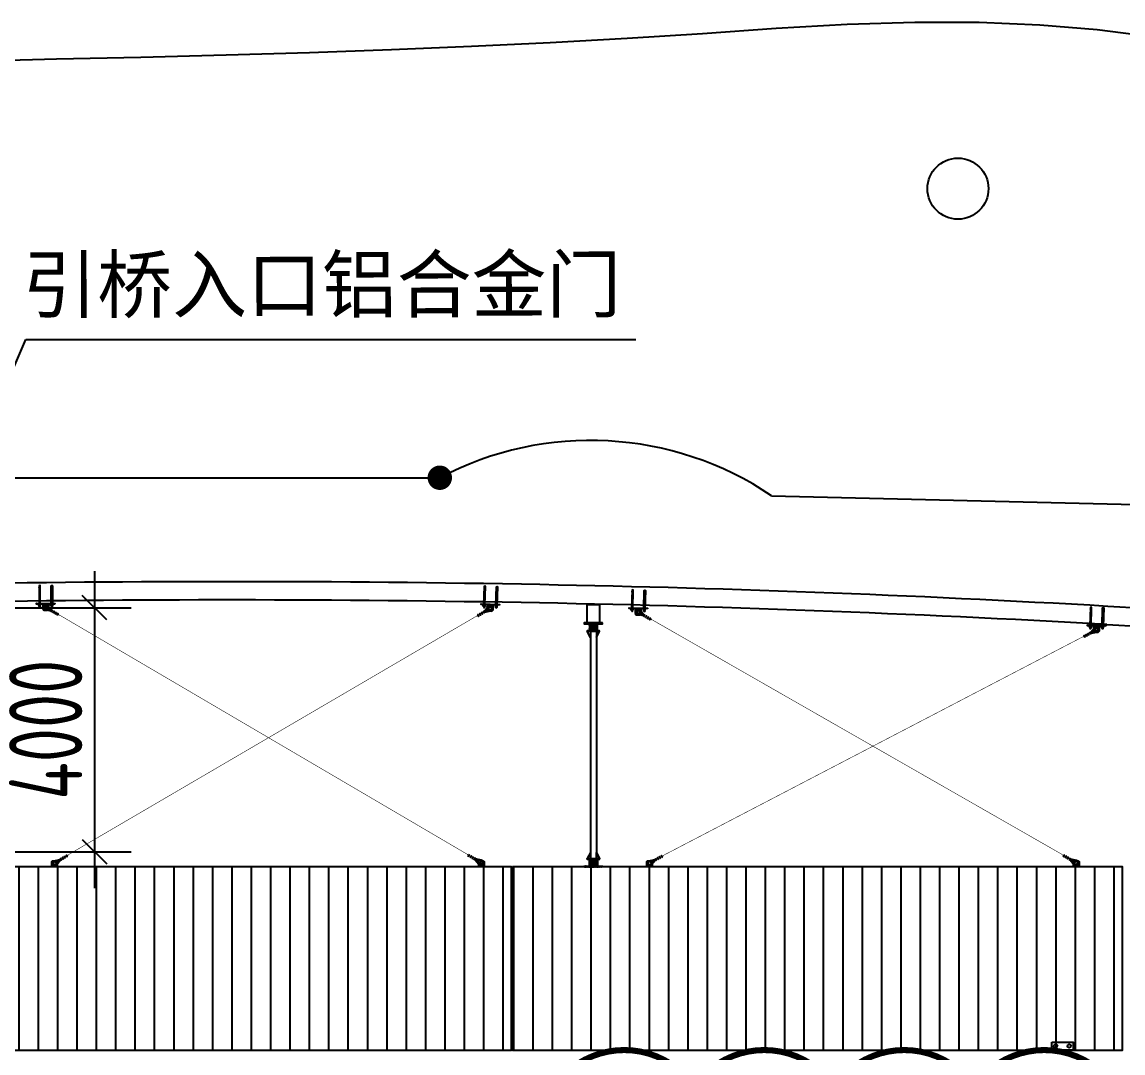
# Model space of a CAD drawing. Header units: millimetres. Extents: x 4 to 2106212, y -117026 to 198097.
# Drawn here: x 781448 to 799497, y 114074 to 130973 of the extents above; entities that cross this region are included whole.
import ezdxf
from ezdxf import colors
from ezdxf.entities.mleader import LeaderData, LeaderLine
from ezdxf.math import Vec2, Vec3

# ---------------------------------------------------------------- set-up
doc = ezdxf.new("R2010")
doc.units = ezdxf.units.MM
for name, pattern in [('CENTER', [0.6, 0.375, -0.075, 0.075, -0.075]), ('DASHDOT2', [12.7, 6.35, -3.175, 0, -3.175]), ('DASHED2', [0.375, 0.25, -0.125])]:
    doc.linetypes.add(name, pattern=pattern)
for name, color, linetype in [('0 @ 1', 7, 'Continuous'), ('5t系缆柱', 150, 'Continuous'), ('BS-Annectent', 115, 'Continuous'), ('HR-dimension', 9, 'Continuous'), ('HR-pontoon', 161, 'Continuous'), ('STEEL', 34, 'Continuous'), ('浮桥', 13, 'Continuous'), ('粗实线', 7, 'Continuous')]:
    doc.layers.add(name, color=color, linetype=linetype)
doc.layers.add('dim', color=6, linetype='Continuous', lineweight=13)
doc.layers.add('扣板', color=7, linetype='Continuous', lineweight=9)
doc.styles.add('hztxt', font='ros1.shx', dxfattribs={"width": 0.8, "bigfont": 'hztxt.shx'})
doc.styles.get("Standard").update_dxf_attribs({"font": 'arial.ttf'})
doc.linetypes.add('10422', pattern='A,2,[150,AAA.SHX,S=1,R=0,X=0,Y=1],2,[177,AAA.SHX,S=1,R=0,X=0,Y=0.8],1e-09', length=4)
doc.linetypes.add('444', pattern='A,4.5,[145,AAA.SHX,S=1,R=0,X=0,Y=1],4.5,-0.5,[146,AAA.SHX,S=1,R=0,X=0,Y=0],-0.5', length=10)
doc.dimstyles.new('DIM-400', dxfattribs={"dimscale": 400, "dimtxt": 3, "dimasz": 1, "dimexe": 1.5, "dimexo": 1.5, "dimgap": 0.5, "dimtad": 1, "dimdec": 0, "dimzin": 0, "dimdsep": 46, "dimtxsty": 'hztxt', "dimblk": 'OBLIQUE', "dimcen": 0, "dimdle": 1.5, "dimclrd": 9, "dimclre": 9, "dimclrt": 6, "dimadec": 0, "dimazin": 0, "dimtfac": 1, "dimtdec": 0, "dimtix": 1, "dimtofl": 0, "dimtmove": 2, "dimatfit": 0, "dimfxl": 5, "dimtolj": 1, "dimtzin": 0, "dimarcsym": 0})
pattern_1 = [(40.81217054, (-573818.8873, 176698.6793), (-1.452584633, 1.682112997), []), (130.81217054, (-573818.8873, 176698.6793), (-4.5872822625, 1.911641361), [5.55625, -3.33375])]
pattern_2 = [(40.81217054, (-578777.1463, 176555.198), (-1.452584633, 1.682112997), []), (130.81217054, (-578777.1463, 176555.198), (-4.5872822625, 1.911641361), [5.55625, -3.33375])]
pattern_3 = [(225, (43212.285, 45564.743), (4.49012806, -4.49012806), []), (225, (43207.795, 45564.743), (4.49012806, -4.49012806), [7.9375, -1.5875, 0, -1.5875])]
pattern_4 = [(225, (-344287.005, -129412.7357), (4.49012806, -4.49012806), []), (225, (-344291.495, -129412.7357), (4.49012806, -4.49012806), [7.9375, -1.5875, 0, -1.5875])]

# ---------------------------------------------------------------- blocks, each defined once
blk = doc.blocks.new('5t')
at = {"layer": '5t系缆柱', "color": 6}
blk.add_lwpolyline([(-200, 0), (200, 0), (200, -150), (-200, -150)], close=True, dxfattribs=at)
for centre in [(-128, -75), (128, -75)]:
    blk.add_circle(centre, 34.7, dxfattribs=at)
blk = doc.blocks.new('_Oblique')
at = {"color": 0, "linetype": 'ByBlock', "lineweight": -2}
blk.add_line((-0.5, -0.5), (0.5, 0.5), dxfattribs=at)
blk = doc.blocks.new('*D40')
at = {"color": 9, "lineweight": -2, "transparency": 16777216}
for p, q in [((753444, 113523), (753444, 110803)), ((823519, 113523), (823519, 110803)), ((824119, 111403), (752844, 111403))]:
    blk.add_line(p, q, dxfattribs=at)
at = {"layer": 'Defpoints', "color": 0, "transparency": 16777216}
for p in [(753444, 114123), (823519, 114123), (753444, 111403)]:
    blk.add_point(p, dxfattribs=at)
at = {"color": 9, "lineweight": -2, "transparency": 16777216, "xscale": 400, "yscale": 400, "zscale": 400, "rotation": 180}
blk.add_blockref('_Oblique', (753444, 111403), dxfattribs=at)
at = {"color": 9, "lineweight": -2, "transparency": 16777216, "xscale": 400, "yscale": 400, "zscale": 400}
blk.add_blockref('_Oblique', (823519, 111403), dxfattribs=at)
at = {"color": 6, "transparency": 16777216, "insert": (788482, 112203), "char_height": 1200, "attachment_point": 5, "style": 'hztxt'}
blk.add_mtext('\\A1;70075', dxfattribs=at)
blk = doc.blocks.new('*D570')
at = {"color": 9, "lineweight": -2, "transparency": 16777216}
for p, q in [((782636, 121973), (782636, 116773)), ((781059, 121373), (783236, 121373)), ((781059, 117373), (783236, 117373))]:
    blk.add_line(p, q, dxfattribs=at)
at = {"layer": 'Defpoints', "color": 0, "transparency": 16777216}
for p in [(780459, 121373), (780459, 117373), (782636, 117373)]:
    blk.add_point(p, dxfattribs=at)
at = {"color": 9, "lineweight": -2, "transparency": 16777216, "xscale": 400, "yscale": 400, "zscale": 400}
for p, rotation in [((782636, 121373), 90), ((782636, 117373), 270)]:
    blk.add_blockref('_Oblique', p, dxfattribs=dict(at, rotation=rotation))
at = {"color": 6, "transparency": 16777216, "insert": (781836, 119373), "char_height": 1200, "attachment_point": 5, "rotation": 90, "style": 'hztxt'}
blk.add_mtext('\\A1;4000', dxfattribs=at)
blk = doc.blocks.new('支座')
at = {"layer": '扣板', "color": 7}
blk.add_line((13512, 4747, 0), (13512, 5047, 0), dxfattribs=at)
at = {"layer": '扣板', "color": 7, "elevation": 0}
for points in [[(13512, 4747), (13512, 5047), (13520, 5047), (13520, 4747)], [(13600, 4947), (13620, 4927), (13620, 4867), (13600, 4847), (13520, 4847), (13520, 4947)], [(13560, 4932), (13520, 4932), (13520, 4922), (13560, 4922)], [(13560, 4862), (13520, 4862), (13520, 4872), (13560, 4872)]]:
    blk.add_lwpolyline(points, close=True, dxfattribs=at)
at = {"layer": '扣板', "color": 7}
blk.add_circle((13575, 4897, 0), 25, dxfattribs=at)
blk = doc.blocks.new('A$C97f6d51a')
at = {"color": 1, "linetype": 'DASHDOT2'}
blk.add_line((0, 313), (0, -47), dxfattribs=at)
at = {"layer": 'BS-Annectent'}
for p, q in [((-9, 282), (-9, 282)), ((-9, 281), (-9, 282)), ((-9, 282), (-9, 282)), ((-9, 279), (-8, 279)), ((-8, 278), (-9, 279)), ((-9, 279), (-8, 278)), ((-9, 275), (-7, 276)), ((-6, 274), (-9, 275)), ((-9, 275), (-7, 275)), ((-9, 272), (-6, 274)), ((-6, 270), (-9, 272)), ((-9, 272), (-4, 272)), ((-9, 269), (9, 268)), ((-9, 266), (9, 265)), ((-9, 263), (9, 262)), ((-9, 260), (9, 258)), ((-9, 257), (9, 255)), ((-9, 253), (9, 252)), ((-9, 250), (9, 249)), ((-9, 247), (9, 246)), ((-9, 244), (9, 243)), ((-9, 241), (9, 240)), ((-9, 238), (9, 236)), ((-9, 235), (9, 233)), ((-9, 231), (9, 230)), ((-9, 228), (9, 227)), ((-9, 225), (9, 224)), ((-9, 222), (9, 221)), ((-9, 219), (9, 218)), ((-9, 216), (9, 215)), ((-9, 213), (9, 211)), ((-9, 209), (9, 208)), ((-9, 206), (9, 205)), ((-9, 203), (9, 202)), ((-9, 200), (9, 199)), ((-9, 197), (9, 196)), ((-9, 194), (9, 193)), ((-9, 191), (9, 189)), ((-9, 188), (9, 186)), ((-9, 184), (9, 183)), ((-9, 181), (9, 180)), ((-6, 274), (-6, 274)), ((-6, 274), (-6, 274)), ((-6, 274), (-6, 274)), ((-6, 274), (-6, 274)), ((-6, 274), (-6, 274)), ((6, 270), (-6, 270)), ((4, 271), (9, 271)), ((6, 273), (5, 273)), ((6, 273), (5, 273)), ((6, 273), (9, 274)), ((6, 274), (9, 274)), ((9, 271), (6, 273)), ((6, 270), (9, 271)), ((7, 276), (9, 277)), ((9, 274), (7, 275)), ((9, 277), (8, 278)), ((8, 277), (9, 277)), ((9, 280), (9, 281)), ((9, 280), (9, 280)), ((9, 280), (9, 280)), ((-10, 6), (9, 4)), ((-10, 2), (-6, 4)), ((-6, 1), (-10, 2)), ((-10, 2), (9, 1)), ((-9, 178), (9, 177)), ((-9, 175), (9, 174)), ((-9, 172), (9, 171)), ((-9, 169), (9, 167)), ((-9, 166), (9, 164)), ((-9, 162), (9, 161)), ((-9, 159), (9, 158)), ((-9, 156), (9, 155)), ((-9, 153), (9, 152)), ((-9, 150), (9, 149)), ((-9, 147), (9, 146)), ((-9, 144), (9, 142)), ((-9, 140), (9, 139)), ((-9, 137), (9, 136)), ((-9, 134), (9, 133)), ((-9, 131), (9, 130)), ((-9, 128), (9, 127)), ((-9, 125), (9, 124)), ((-9, 122), (9, 120)), ((-9, 119), (9, 117)), ((-9, 115), (9, 114)), ((-9, 112), (9, 111)), ((-9, 109), (9, 108)), ((-9, 106), (9, 105)), ((-9, 103), (9, 102)), ((-9, 100), (9, 98)), ((-9, 97), (9, 95)), ((-9, 93), (9, 92)), ((-9, 90), (9, 89)), ((-9, 87), (9, 86)), ((-9, 84), (9, 83)), ((-9, 81), (9, 80)), ((-9, 78), (9, 76)), ((-9, 75), (9, 73)), ((-9, 71), (9, 70)), ((-9, 68), (9, 67)), ((-9, 65), (9, 64)), ((-9, 62), (9, 61)), ((-9, 59), (9, 58)), ((-9, 56), (9, 55)), ((-9, 53), (9, 51)), ((-9, 49), (9, 48)), ((-9, 46), (9, 45)), ((-9, 43), (9, 42)), ((-9, 40), (9, 39)), ((-9, 37), (9, 36)), ((-9, 34), (9, 33)), ((-9, 31), (9, 29)), ((-9, 28), (9, 26)), ((-9, 24), (9, 23)), ((-9, 21), (9, 20)), ((-9, 18), (9, 17)), ((-9, 15), (9, 14)), ((-9, 12), (9, 11)), ((-9, 9), (9, 7)), ((-8, 0), (-6, 1)), ((6, 147), (-6, 148)), ((6, 116), (-6, 117)), ((6, 3), (-6, 4)), ((2, 0), (-6, 1)), ((6, 147), (9, 149)), ((9, 1), (6, 3)), ((7, 0), (9, 1)), ((-16, -24), (-16, -11)), ((12, -9), (-12, -9)), ((12, -27), (-12, -27)), ((-9, -29), (-6, -28)), ((-6, -31), (-9, -29)), ((9, -30), (-9, -29)), ((-9, -32), (-6, -31)), ((-6, -34), (-9, -32)), ((9, -33), (-9, -32)), ((-9, -35), (-6, -34)), ((-6, -37), (-9, -35)), ((9, -37), (-9, -35)), ((-9, -38), (-6, -37)), ((-6, -40), (-9, -38)), ((9, -40), (-9, -38)), ((-8, -24), (-8, -11)), ((-6, -28), (-8, -27)), ((-7, -40), (-7, -43)), ((6, -29), (-6, -28)), ((6, -29), (-6, -28)), ((6, -32), (-6, -31)), ((6, -32), (-6, -31)), ((6, -35), (-6, -34)), ((6, -38), (-6, -37)), ((6, -38), (-6, -37)), ((6, -41), (-6, -40)), ((-5, -44), (5, -44)), ((-4, -40), (-4, -43)), ((-2, -9), (0, -4)), ((9, -27), (-1, -27)), ((0, -9), (2, -4)), ((4, -41), (4, -43)), ((6, -29), (9, -27)), ((9, -30), (6, -29)), ((6, -32), (9, -30)), ((9, -33), (6, -32)), ((6, -35), (9, -33)), ((9, -37), (6, -35)), ((6, -38), (9, -37)), ((9, -40), (6, -38)), ((6, -41), (9, -40)), ((7, -41), (7, -43)), ((8, -24), (8, -11)), ((9, -27), (8, -27)), ((16, -24), (16, -11))]:
    blk.add_line(p, q, dxfattribs=at)
blk.add_lwpolyline([(10, 0), (10, 300), (0, 306), (-10, 300), (-10, 0)], dxfattribs=at)
for points in [[(-19, -4), (-19, 0), (19, 0), (19, -4)], [(-15, -9), (15, -9), (15, -4), (-15, -4)]]:
    blk.add_lwpolyline(points, close=True, dxfattribs=at)
for points in [[(16, -11, 0.612824), (8, -11, 0.305874), (-8, -11, 0.612824), (-16, -11)], [(16, -24, -0.612824), (8, -24, -0.305874), (-8, -24, -0.612824), (-16, -24)], [(-7, -43, 0.516475), (-4, -43, 0.258238), (4, -43, 0.516475), (7, -43)]]:
    blk.add_lwpolyline(points, format="xyb", dxfattribs=at)
blk = doc.blocks.new('A$Ce460a15a')
at = {"layer": 'STEEL', "color": 22}
for points in [[(12, 150), (12, -150), (0, -150), (0, 150)], [(92, -50), (112, -30), (112, 30), (92, 50), (12, 50), (12, -50)], [(52, 35), (12, 35), (12, 25), (52, 25)], [(52, -35), (12, -35), (12, -25), (52, -25)]]:
    blk.add_lwpolyline(points, close=True, dxfattribs=at)
blk.add_circle((67, 0), 25, dxfattribs=at)
at = {"layer": 'HR-dimension', "xscale": -1, "rotation": 90}
blk.add_blockref('A$C97f6d51a', (12, 100), dxfattribs=at)
at = {"layer": 'HR-dimension', "rotation": 90.00000000000001}
blk.add_blockref('A$C97f6d51a', (12, -100), dxfattribs=at)
blk = doc.blocks.new('*U10')
at = {"color": 7, "linetype": 'Continuous', "lineweight": 15}
for p, q in [((-9, 9), (-10, 8)), ((-10, 8), (-10, 1)), ((-10, 1), (-9, 0)), ((-9, 9), (9, 9)), ((-9, 0), (9, 0)), ((-5, 8), (-5, 1)), ((5, 8), (5, 1)), ((10, 8), (9, 9)), ((9, 0), (10, 1)), ((10, 8), (10, 1))]:
    blk.add_line(p, q, dxfattribs=at)
for centre, start, end in [((0, -8), 72.4233, 107.5767), ((0, 17), 252.4233, 287.5767)]:
    blk.add_arc(centre, 17.2, start, end, dxfattribs=at)
for points, knots in [([(-10, 8), (-10, 9), (-9, 9), (-8, 9), (-7, 9), (-6, 9), (-6, 9), (-5, 8)], [0, 0, 0, 0, 0.264534, 0.399289, 0.53507, 0.765405, 1, 1, 1, 1]), ([(-5, 1), (-6, 1), (-6, 0), (-7, 0), (-8, 0), (-9, 0), (-10, 1), (-10, 1)], [0, 0, 0, 0, 0.264534, 0.399289, 0.53507, 0.765405, 1, 1, 1, 1]), ([(5, 8), (6, 9), (6, 9), (7, 9), (8, 9), (9, 9), (10, 9), (10, 8)], [0, 0, 0, 0, 0.264536, 0.399814, 0.535067, 0.765403, 1, 1, 1, 1]), ([(10, 1), (10, 1), (9, 0), (8, 0), (7, 0), (6, 0), (6, 1), (5, 1)], [0, 0, 0, 0, 0.264536, 0.399814, 0.535067, 0.765403, 1, 1, 1, 1])]:
    blk.add_open_spline(points, degree=3, knots=knots, dxfattribs=at)
blk = doc.blocks.new('A$C72EA2C7E')
blk.add_line((-8, -6), (8, -6))
at = {"color": 7, "linetype": 'Continuous', "lineweight": 15}
for p, q in [((-5, -40), (-5, -6)), ((-4, -41), (-5, -40)), ((5, -40), (-5, -40)), ((-4, -41), (5, -41)), ((5, -6), (5, -40)), ((5, -40), (5, -41))]:
    blk.add_line(p, q, dxfattribs=at)
at = {"color": 7, "linetype": 'Continuous', "lineweight": 0}
for p, q in [((-4, -41), (-4, -6)), ((5, -41), (5, -6))]:
    blk.add_line(p, q, dxfattribs=at)
blk.add_arc((0, -8), 8, 17.4862, 162.5138)
at = {"extrusion": (0, 0, -1), "xscale": 0.9999974999999999, "yscale": 0.9999974999999999, "zscale": -0.9999974999999999}
blk.add_blockref('*U10', (0, -39), dxfattribs=at)
blk = doc.blocks.new('*U1978')
h = blk.add_hatch(color=1)
h.dxf.hatch_style = 1
h.paths.add_polyline_path([(3382, 2191), (3473, 2218, 1.447528), (3428, 2281), (3373, 2204)])
h.paths.add_polyline_path([(3389, 2205), (3388, 2206), (3398, 2220), (3395, 2222), (3434, 2277, -1.452111), (3471, 2226), (3406, 2207), (3405, 2210)], flags=16)
h = blk.add_hatch()
h.set_pattern_fill('ANSI38', color=253, scale=0.7, angle=-4.1878)
h.set_pattern_definition(pattern_2)
h.paths.add_polyline_path([(3404, 2213), (3406, 2207), (3471, 2226, 1.452111), (3434, 2277), (3395, 2222), (3398, 2220), (3401, 2218), (3440, 2273, -1.452111), (3469, 2232)])
h = blk.add_hatch(color=1)
h.dxf.hatch_style = 1
h.paths.add_polyline_path([(-3373, -2204), (-3429, -2283, -1.406258), (-3473, -2218), (-3382, -2191)])
h.paths.add_polyline_path([(-3405, -2210), (-3406, -2207), (-3471, -2226, 1.406258), (-3435, -2278), (-3395, -2222), (-3388, -2205)], flags=16)
h = blk.add_hatch()
h.set_pattern_fill('ANSI38', color=253, scale=0.7, angle=-4.1878)
h.set_pattern_definition(pattern_1)
h.paths.add_polyline_path([(-3401, -2218), (-3395, -2222), (-3434, -2277, -1.452111), (-3471, -2226), (-3406, -2207), (-3405, -2210), (-3404, -2213), (-3469, -2232, 1.452111), (-3440, -2273)])
blk.add_line((3379, 2205), (3379, 2195))
at = {"color": 1, "linetype": 'DASHED2'}
blk.add_line((3483, 2289), (3493, 2274), dxfattribs=at)
at = {"color": 1, "const_width": 8.4}
for points in [[(3380, 2206), (-3393, -2203)], [(3386, 2200), (3251, 2112)], [(-3388, -2209), (-3246, -2117)]]:
    blk.add_lwpolyline(points, dxfattribs=at)
at = {"color": 1}
for points in [[(3382, 2191), (3473, 2218, 1.447528), (3428, 2281), (3373, 2204)], [(3398, 2220), (3388, 2206), (3389, 2205), (3405, 2210), (3406, 2207), (3471, 2226, 1.452111), (3434, 2277), (3395, 2222)], [(-3373, -2204), (-3428, -2281, -1.447528), (-3473, -2218), (-3382, -2191)], [(-3405, -2210), (-3389, -2205), (-3388, -2206), (-3398, -2220), (-3395, -2222), (-3434, -2277, -1.452111), (-3471, -2226), (-3406, -2207)]]:
    blk.add_lwpolyline(points, format="xyb", close=True, dxfattribs=at)
for points in [[(3379, 2195), (3472, 2222, 1.449849), (3431, 2279), (3379, 2205)], [(3406, 2207), (3471, 2226, 1.452111), (3434, 2277), (3395, 2222)], [(3406, 2207), (3471, 2226, 1.452111), (3434, 2277), (3395, 2222)], [(-3376, -2200), (-3431, -2279, -1.449849), (-3472, -2222), (-3384, -2197)], [(-3395, -2222), (-3434, -2277, -1.452111), (-3471, -2226), (-3406, -2207)], [(-3395, -2222), (-3434, -2277, -1.452111), (-3471, -2226), (-3406, -2207)]]:
    blk.add_lwpolyline(points, format="xyb")
for points in [[(3401, 2218), (3440, 2273, -1.452111), (3469, 2232), (3404, 2213), (3406, 2207), (3471, 2226, 1.452111), (3434, 2277), (3395, 2222)], [(-3404, -2213), (-3469, -2232, 1.452111), (-3440, -2273), (-3401, -2218), (-3395, -2222), (-3434, -2277, -1.452111), (-3471, -2226), (-3406, -2207)]]:
    blk.add_lwpolyline(points, format="xyb", close=True)
at = {"color": 252}
for points in [[(3401, 2218), (3440, 2273, -1.452111), (3469, 2232), (3404, 2213), (3406, 2207), (3471, 2226, 1.452111), (3434, 2277), (3395, 2222)], [(-3404, -2213), (-3469, -2232, 1.452111), (-3440, -2273), (-3401, -2218), (-3395, -2222), (-3434, -2277, -1.452111), (-3471, -2226), (-3406, -2207)]]:
    blk.add_lwpolyline(points, format="xyb", close=True, dxfattribs=at)
at = {"xscale": 0.6999999999999998, "yscale": 0.6999999999999998, "zscale": 0.6999999999999998, "rotation": 213.1298866380289}
for p in [(3315, 2143), (3345, 2163), (3376, 2183), (3284, 2123), (-3329, -2181), (-3299, -2161), (-3267, -2141), (-3360, -2201)]:
    blk.add_blockref('A$C72EA2C7E', p, dxfattribs=at)
blk = doc.blocks.new('*U1979')
at = {"color": 0, "linetype": 'ByBlock', "lineweight": -2, "transparency": 16777216}
blk.add_blockref('*U1978', (0, 0), dxfattribs=at)
blk = doc.blocks.new('*U1980')
h = blk.add_hatch(color=1)
h.dxf.hatch_style = 1
h.paths.add_polyline_path([(3382, 2191), (3473, 2218, 1.447528), (3428, 2281), (3373, 2204)])
h.paths.add_polyline_path([(3389, 2205), (3388, 2206), (3398, 2220), (3395, 2222), (3434, 2277, -1.452111), (3471, 2226), (3406, 2207), (3405, 2210)], flags=16)
h = blk.add_hatch()
h.set_pattern_fill('ANSI38', color=253, scale=0.7, angle=-4.1878)
h.set_pattern_definition(pattern_2)
h.paths.add_polyline_path([(3404, 2213), (3406, 2207), (3471, 2226, 1.452111), (3434, 2277), (3395, 2222), (3398, 2220), (3401, 2218), (3440, 2273, -1.452111), (3469, 2232)])
h = blk.add_hatch(color=1)
h.dxf.hatch_style = 1
h.paths.add_polyline_path([(-3373, -2204), (-3429, -2283, -1.406258), (-3473, -2218), (-3382, -2191)])
h.paths.add_polyline_path([(-3405, -2210), (-3406, -2207), (-3471, -2226, 1.406258), (-3435, -2278), (-3395, -2222), (-3388, -2205)], flags=16)
h = blk.add_hatch()
h.set_pattern_fill('ANSI38', color=253, scale=0.7, angle=-4.1878)
h.set_pattern_definition(pattern_1)
h.paths.add_polyline_path([(-3401, -2218), (-3395, -2222), (-3434, -2277, -1.452111), (-3471, -2226), (-3406, -2207), (-3405, -2210), (-3404, -2213), (-3469, -2232, 1.452111), (-3440, -2273)])
blk.add_line((3379, 2205), (3379, 2195))
at = {"color": 1, "linetype": 'DASHED2'}
blk.add_line((3483, 2289), (3493, 2274), dxfattribs=at)
at = {"color": 1, "const_width": 8.4}
for points in [[(3380, 2206), (-3393, -2203)], [(3386, 2200), (3251, 2112)], [(-3388, -2209), (-3246, -2117)]]:
    blk.add_lwpolyline(points, dxfattribs=at)
at = {"color": 1}
for points in [[(3382, 2191), (3473, 2218, 1.447528), (3428, 2281), (3373, 2204)], [(3398, 2220), (3388, 2206), (3389, 2205), (3405, 2210), (3406, 2207), (3471, 2226, 1.452111), (3434, 2277), (3395, 2222)], [(-3373, -2204), (-3428, -2281, -1.447528), (-3473, -2218), (-3382, -2191)], [(-3405, -2210), (-3389, -2205), (-3388, -2206), (-3398, -2220), (-3395, -2222), (-3434, -2277, -1.452111), (-3471, -2226), (-3406, -2207)]]:
    blk.add_lwpolyline(points, format="xyb", close=True, dxfattribs=at)
for points in [[(3379, 2195), (3472, 2222, 1.449849), (3431, 2279), (3379, 2205)], [(3406, 2207), (3471, 2226, 1.452111), (3434, 2277), (3395, 2222)], [(3406, 2207), (3471, 2226, 1.452111), (3434, 2277), (3395, 2222)], [(-3376, -2200), (-3431, -2279, -1.449849), (-3472, -2222), (-3384, -2197)], [(-3395, -2222), (-3434, -2277, -1.452111), (-3471, -2226), (-3406, -2207)], [(-3395, -2222), (-3434, -2277, -1.452111), (-3471, -2226), (-3406, -2207)]]:
    blk.add_lwpolyline(points, format="xyb")
for points in [[(3401, 2218), (3440, 2273, -1.452111), (3469, 2232), (3404, 2213), (3406, 2207), (3471, 2226, 1.452111), (3434, 2277), (3395, 2222)], [(-3404, -2213), (-3469, -2232, 1.452111), (-3440, -2273), (-3401, -2218), (-3395, -2222), (-3434, -2277, -1.452111), (-3471, -2226), (-3406, -2207)]]:
    blk.add_lwpolyline(points, format="xyb", close=True)
at = {"color": 252}
for points in [[(3401, 2218), (3440, 2273, -1.452111), (3469, 2232), (3404, 2213), (3406, 2207), (3471, 2226, 1.452111), (3434, 2277), (3395, 2222)], [(-3404, -2213), (-3469, -2232, 1.452111), (-3440, -2273), (-3401, -2218), (-3395, -2222), (-3434, -2277, -1.452111), (-3471, -2226), (-3406, -2207)]]:
    blk.add_lwpolyline(points, format="xyb", close=True, dxfattribs=at)
at = {"xscale": 0.6999999999999998, "yscale": 0.6999999999999998, "zscale": 0.6999999999999998, "rotation": 213.1298866380289}
for p in [(3315, 2143), (3345, 2163), (3376, 2183), (3284, 2123), (-3329, -2181), (-3299, -2161), (-3267, -2141), (-3360, -2201)]:
    blk.add_blockref('A$C72EA2C7E', p, dxfattribs=at)
blk = doc.blocks.new('*U1981')
at = {"color": 0, "linetype": 'ByBlock', "lineweight": -2, "transparency": 16777216}
blk.add_blockref('*U1980', (0, 0), dxfattribs=at)
blk = doc.blocks.new('*U1986')
h = blk.add_hatch(color=1)
h.dxf.hatch_style = 1
h.paths.add_polyline_path([(3382, 2191), (3473, 2218, 1.447528), (3428, 2281), (3373, 2204)])
h.paths.add_polyline_path([(3389, 2205), (3388, 2206), (3398, 2220), (3395, 2222), (3434, 2277, -1.452111), (3471, 2226), (3406, 2207), (3405, 2210)], flags=16)
h = blk.add_hatch()
h.set_pattern_fill('ANSI38', color=253, scale=0.7, angle=-4.1878)
h.set_pattern_definition(pattern_2)
h.paths.add_polyline_path([(3404, 2213), (3406, 2207), (3471, 2226, 1.452111), (3434, 2277), (3395, 2222), (3398, 2220), (3401, 2218), (3440, 2273, -1.452111), (3469, 2232)])
h = blk.add_hatch(color=1)
h.dxf.hatch_style = 1
h.paths.add_polyline_path([(-3373, -2204), (-3429, -2283, -1.406258), (-3473, -2218), (-3382, -2191)])
h.paths.add_polyline_path([(-3405, -2210), (-3406, -2207), (-3471, -2226, 1.406258), (-3435, -2278), (-3395, -2222), (-3388, -2205)], flags=16)
h = blk.add_hatch()
h.set_pattern_fill('ANSI38', color=253, scale=0.7, angle=-4.1878)
h.set_pattern_definition(pattern_1)
h.paths.add_polyline_path([(-3401, -2218), (-3395, -2222), (-3434, -2277, -1.452111), (-3471, -2226), (-3406, -2207), (-3405, -2210), (-3404, -2213), (-3469, -2232, 1.452111), (-3440, -2273)])
blk.add_line((3379, 2205), (3379, 2195))
at = {"color": 1, "linetype": 'DASHED2'}
blk.add_line((3483, 2289), (3493, 2274), dxfattribs=at)
at = {"color": 1, "const_width": 8.4}
for points in [[(3380, 2206), (-3393, -2203)], [(3386, 2200), (3251, 2112)], [(-3388, -2209), (-3246, -2117)]]:
    blk.add_lwpolyline(points, dxfattribs=at)
at = {"color": 1}
for points in [[(3382, 2191), (3473, 2218, 1.447528), (3428, 2281), (3373, 2204)], [(3398, 2220), (3388, 2206), (3389, 2205), (3405, 2210), (3406, 2207), (3471, 2226, 1.452111), (3434, 2277), (3395, 2222)], [(-3373, -2204), (-3428, -2281, -1.447528), (-3473, -2218), (-3382, -2191)], [(-3405, -2210), (-3389, -2205), (-3388, -2206), (-3398, -2220), (-3395, -2222), (-3434, -2277, -1.452111), (-3471, -2226), (-3406, -2207)]]:
    blk.add_lwpolyline(points, format="xyb", close=True, dxfattribs=at)
for points in [[(3379, 2195), (3472, 2222, 1.449849), (3431, 2279), (3379, 2205)], [(3406, 2207), (3471, 2226, 1.452111), (3434, 2277), (3395, 2222)], [(3406, 2207), (3471, 2226, 1.452111), (3434, 2277), (3395, 2222)], [(-3376, -2200), (-3431, -2279, -1.449849), (-3472, -2222), (-3384, -2197)], [(-3395, -2222), (-3434, -2277, -1.452111), (-3471, -2226), (-3406, -2207)], [(-3395, -2222), (-3434, -2277, -1.452111), (-3471, -2226), (-3406, -2207)]]:
    blk.add_lwpolyline(points, format="xyb")
for points in [[(3401, 2218), (3440, 2273, -1.452111), (3469, 2232), (3404, 2213), (3406, 2207), (3471, 2226, 1.452111), (3434, 2277), (3395, 2222)], [(-3404, -2213), (-3469, -2232, 1.452111), (-3440, -2273), (-3401, -2218), (-3395, -2222), (-3434, -2277, -1.452111), (-3471, -2226), (-3406, -2207)]]:
    blk.add_lwpolyline(points, format="xyb", close=True)
at = {"color": 252}
for points in [[(3401, 2218), (3440, 2273, -1.452111), (3469, 2232), (3404, 2213), (3406, 2207), (3471, 2226, 1.452111), (3434, 2277), (3395, 2222)], [(-3404, -2213), (-3469, -2232, 1.452111), (-3440, -2273), (-3401, -2218), (-3395, -2222), (-3434, -2277, -1.452111), (-3471, -2226), (-3406, -2207)]]:
    blk.add_lwpolyline(points, format="xyb", close=True, dxfattribs=at)
at = {"xscale": 0.6999999999999998, "yscale": 0.6999999999999998, "zscale": 0.6999999999999998, "rotation": 213.1298866380289}
for p in [(3315, 2143), (3345, 2163), (3376, 2183), (3284, 2123), (-3329, -2181), (-3299, -2161), (-3267, -2141), (-3360, -2201)]:
    blk.add_blockref('A$C72EA2C7E', p, dxfattribs=at)
blk = doc.blocks.new('*U1987')
at = {"color": 0, "linetype": 'ByBlock', "lineweight": -2, "transparency": 16777216}
blk.add_blockref('*U1986', (0, 0), dxfattribs=at)
blk = doc.blocks.new('*U1982')
h = blk.add_hatch(color=1)
h.dxf.hatch_style = 1
h.paths.add_polyline_path([(3382, 2191), (3473, 2218, 1.447528), (3428, 2281), (3373, 2204)])
h.paths.add_polyline_path([(3389, 2205), (3388, 2206), (3398, 2220), (3395, 2222), (3434, 2277, -1.452111), (3471, 2226), (3406, 2207), (3405, 2210)], flags=16)
h = blk.add_hatch()
h.set_pattern_fill('ANSI38', color=253, scale=0.7, angle=-4.1878)
h.set_pattern_definition(pattern_2)
h.paths.add_polyline_path([(3404, 2213), (3406, 2207), (3471, 2226, 1.452111), (3434, 2277), (3395, 2222), (3398, 2220), (3401, 2218), (3440, 2273, -1.452111), (3469, 2232)])
h = blk.add_hatch(color=1)
h.dxf.hatch_style = 1
h.paths.add_polyline_path([(-3373, -2204), (-3429, -2283, -1.406258), (-3473, -2218), (-3382, -2191)])
h.paths.add_polyline_path([(-3405, -2210), (-3406, -2207), (-3471, -2226, 1.406258), (-3435, -2278), (-3395, -2222), (-3388, -2205)], flags=16)
h = blk.add_hatch()
h.set_pattern_fill('ANSI38', color=253, scale=0.7, angle=-4.1878)
h.set_pattern_definition(pattern_1)
h.paths.add_polyline_path([(-3401, -2218), (-3395, -2222), (-3434, -2277, -1.452111), (-3471, -2226), (-3406, -2207), (-3405, -2210), (-3404, -2213), (-3469, -2232, 1.452111), (-3440, -2273)])
blk.add_line((3379, 2205), (3379, 2195))
at = {"color": 1, "linetype": 'DASHED2'}
blk.add_line((3483, 2289), (3493, 2274), dxfattribs=at)
at = {"color": 1, "const_width": 8.4}
for points in [[(3380, 2206), (-3393, -2203)], [(3386, 2200), (3251, 2112)], [(-3388, -2209), (-3246, -2117)]]:
    blk.add_lwpolyline(points, dxfattribs=at)
at = {"color": 1}
for points in [[(3382, 2191), (3473, 2218, 1.447528), (3428, 2281), (3373, 2204)], [(3398, 2220), (3388, 2206), (3389, 2205), (3405, 2210), (3406, 2207), (3471, 2226, 1.452111), (3434, 2277), (3395, 2222)], [(-3373, -2204), (-3428, -2281, -1.447528), (-3473, -2218), (-3382, -2191)], [(-3405, -2210), (-3389, -2205), (-3388, -2206), (-3398, -2220), (-3395, -2222), (-3434, -2277, -1.452111), (-3471, -2226), (-3406, -2207)]]:
    blk.add_lwpolyline(points, format="xyb", close=True, dxfattribs=at)
for points in [[(3379, 2195), (3472, 2222, 1.449849), (3431, 2279), (3379, 2205)], [(3406, 2207), (3471, 2226, 1.452111), (3434, 2277), (3395, 2222)], [(3406, 2207), (3471, 2226, 1.452111), (3434, 2277), (3395, 2222)], [(-3376, -2200), (-3431, -2279, -1.449849), (-3472, -2222), (-3384, -2197)], [(-3395, -2222), (-3434, -2277, -1.452111), (-3471, -2226), (-3406, -2207)], [(-3395, -2222), (-3434, -2277, -1.452111), (-3471, -2226), (-3406, -2207)]]:
    blk.add_lwpolyline(points, format="xyb")
for points in [[(3401, 2218), (3440, 2273, -1.452111), (3469, 2232), (3404, 2213), (3406, 2207), (3471, 2226, 1.452111), (3434, 2277), (3395, 2222)], [(-3404, -2213), (-3469, -2232, 1.452111), (-3440, -2273), (-3401, -2218), (-3395, -2222), (-3434, -2277, -1.452111), (-3471, -2226), (-3406, -2207)]]:
    blk.add_lwpolyline(points, format="xyb", close=True)
at = {"color": 252}
for points in [[(3401, 2218), (3440, 2273, -1.452111), (3469, 2232), (3404, 2213), (3406, 2207), (3471, 2226, 1.452111), (3434, 2277), (3395, 2222)], [(-3404, -2213), (-3469, -2232, 1.452111), (-3440, -2273), (-3401, -2218), (-3395, -2222), (-3434, -2277, -1.452111), (-3471, -2226), (-3406, -2207)]]:
    blk.add_lwpolyline(points, format="xyb", close=True, dxfattribs=at)
at = {"xscale": 0.6999999999999998, "yscale": 0.6999999999999998, "zscale": 0.6999999999999998, "rotation": 213.1298866380289}
for p in [(3315, 2143), (3345, 2163), (3376, 2183), (3284, 2123), (-3329, -2181), (-3299, -2161), (-3267, -2141), (-3360, -2201)]:
    blk.add_blockref('A$C72EA2C7E', p, dxfattribs=at)
blk = doc.blocks.new('*U1985')
at = {"color": 0, "linetype": 'ByBlock', "lineweight": -2, "transparency": 16777216}
blk.add_blockref('*U1982', (0, 0), dxfattribs=at)
blk = doc.blocks.new('*U2001')
h = blk.add_hatch()
h.set_pattern_fill('ANSI35', color=4, angle=180)
h.set_pattern_definition(pattern_3)
h.paths.add_polyline_path([(24, -89), (36, -89), (36, -67), (24, -67)])
h.paths.add_polyline_path([(24, -31), (36, -31), (36, 11), (24, 11)])
h.paths.add_polyline_path([(-100, 11), (100, 11), (100, 21), (-100, 21)])
h.paths.add_polyline_path([(-36, -31), (-24, -31), (-24, 11), (-36, 11)])
h.paths.add_polyline_path([(-36, -89), (-24, -89), (-24, -67), (-36, -67)])
h = blk.add_hatch()
h.set_pattern_fill('ANSI35', color=4, angle=180)
h.set_pattern_definition(pattern_4)
h.paths.add_polyline_path([(-129, -116), (-150, -116), (-150, -104), (-129, -104)])
h.paths.add_polyline_path([(111, -116), (-111, -116), (-111, -104), (111, -104)])
h.paths.add_polyline_path([(150, -116), (129, -116), (129, -104), (150, -104)])
h.paths.add_polyline_path([(66, -104), (54, -104), (54, -67), (66, -67)])
h.paths.add_polyline_path([(66, -31), (54, -31), (54, -4), (66, -4)])
h.paths.add_polyline_path([(6, -31), (-6, -31), (-6, -4), (6, -4)])
h.paths.add_polyline_path([(6, -104), (-6, -104), (-6, -67), (6, -67)])
h.paths.add_polyline_path([(-54, -104), (-66, -104), (-66, -67), (-54, -67)])
h.paths.add_polyline_path([(-54, -31), (-66, -31), (-66, -4), (-54, -4)])
at = {"color": 4}
for points in [[(100, 11), (-100, 11), (-100, 21), (100, 21), (100, 11)], [(-36, -89), (-36, 11), (-24, 11), (-24, -89), (-36, -89)], [(24, -89), (24, 11), (36, 11), (36, -89), (24, -89)], [(150, -116), (-150, -116), (-150, -104), (150, -104), (150, -116)], [(-66, -104), (-66, -4), (-54, -4), (-54, -104), (-66, -104)], [(-6, -104), (-6, -4), (6, -4), (6, -104), (-6, -104)], [(54, -104), (54, -4), (66, -4), (66, -104), (54, -104)]]:
    blk.add_lwpolyline(points, dxfattribs=at)
at = {"layer": 'Defpoints', "color": 4}
for points in [[(-100, 21), (-50, 21), (-50, 121), (-100, 21)], [(100, 21), (50, 21), (50, 121), (100, 21)]]:
    blk.add_lwpolyline(points, dxfattribs=at)
at = {"layer": 'Defpoints', "color": 4, "linetype": 'CENTER', "ltscale": 2}
for points in [[(-129, -116), (-111, -116), (-111, -104), (-129, -104)], [(-66, -31), (-54, -31), (-54, -67), (-66, -67)], [(-36, -31), (-24, -31), (-24, -67), (-36, -67)], [(-6, -31), (6, -31), (6, -67), (-6, -67)], [(24, -31), (36, -31), (36, -67), (24, -67)], [(54, -31), (66, -31), (66, -67), (54, -67)], [(129, -116), (111, -116), (111, -104), (129, -104)]]:
    blk.add_lwpolyline(points, close=True, dxfattribs=at)
for points in [[(-120, -99), (-120, -111), (-120, -121)], [(-66, -49), (66, -49)], [(-66, -49), (66, -49)], [(120, -99), (120, -111), (120, -121)]]:
    blk.add_lwpolyline(points, dxfattribs=at)
blk = doc.blocks.new('*U1998')
at = {"layer": '粗实线', "color": 0, "linetype": 'ByBlock', "lineweight": -2, "transparency": 16777216}
blk.add_blockref('*U2001', (0, 0), dxfattribs=at)
blk = doc.blocks.new('*U1999')
h = blk.add_hatch()
h.set_pattern_fill('ANSI35', color=4, angle=180)
h.set_pattern_definition(pattern_3)
h.paths.add_polyline_path([(24, -89), (36, -89), (36, -67), (24, -67)])
h.paths.add_polyline_path([(24, -31), (36, -31), (36, 11), (24, 11)])
h.paths.add_polyline_path([(-100, 11), (100, 11), (100, 21), (-100, 21)])
h.paths.add_polyline_path([(-36, -31), (-24, -31), (-24, 11), (-36, 11)])
h.paths.add_polyline_path([(-36, -89), (-24, -89), (-24, -67), (-36, -67)])
h = blk.add_hatch()
h.set_pattern_fill('ANSI35', color=4, angle=180)
h.set_pattern_definition(pattern_4)
h.paths.add_polyline_path([(-129, -116), (-150, -116), (-150, -104), (-129, -104)])
h.paths.add_polyline_path([(111, -116), (-111, -116), (-111, -104), (111, -104)])
h.paths.add_polyline_path([(150, -116), (129, -116), (129, -104), (150, -104)])
h.paths.add_polyline_path([(66, -104), (54, -104), (54, -67), (66, -67)])
h.paths.add_polyline_path([(66, -31), (54, -31), (54, -4), (66, -4)])
h.paths.add_polyline_path([(6, -31), (-6, -31), (-6, -4), (6, -4)])
h.paths.add_polyline_path([(6, -104), (-6, -104), (-6, -67), (6, -67)])
h.paths.add_polyline_path([(-54, -104), (-66, -104), (-66, -67), (-54, -67)])
h.paths.add_polyline_path([(-54, -31), (-66, -31), (-66, -4), (-54, -4)])
at = {"color": 4}
for points in [[(100, 11), (-100, 11), (-100, 21), (100, 21), (100, 11)], [(-36, -89), (-36, 11), (-24, 11), (-24, -89), (-36, -89)], [(24, -89), (24, 11), (36, 11), (36, -89), (24, -89)], [(150, -116), (-150, -116), (-150, -104), (150, -104), (150, -116)], [(-66, -104), (-66, -4), (-54, -4), (-54, -104), (-66, -104)], [(-6, -104), (-6, -4), (6, -4), (6, -104), (-6, -104)], [(54, -104), (54, -4), (66, -4), (66, -104), (54, -104)]]:
    blk.add_lwpolyline(points, dxfattribs=at)
at = {"layer": 'Defpoints', "color": 4}
for points in [[(-100, 21), (-50, 21), (-50, 121), (-100, 21)], [(100, 21), (50, 21), (50, 121), (100, 21)]]:
    blk.add_lwpolyline(points, dxfattribs=at)
at = {"layer": 'Defpoints', "color": 4, "linetype": 'CENTER', "ltscale": 2}
for points in [[(-129, -116), (-111, -116), (-111, -104), (-129, -104)], [(-66, -31), (-54, -31), (-54, -67), (-66, -67)], [(-36, -31), (-24, -31), (-24, -67), (-36, -67)], [(-6, -31), (6, -31), (6, -67), (-6, -67)], [(24, -31), (36, -31), (36, -67), (24, -67)], [(54, -31), (66, -31), (66, -67), (54, -67)], [(129, -116), (111, -116), (111, -104), (129, -104)]]:
    blk.add_lwpolyline(points, close=True, dxfattribs=at)
for points in [[(-120, -99), (-120, -111), (-120, -121)], [(-66, -49), (66, -49)], [(-66, -49), (66, -49)], [(120, -99), (120, -111), (120, -121)]]:
    blk.add_lwpolyline(points, dxfattribs=at)
blk = doc.blocks.new('*U2000')
at = {"layer": '粗实线', "color": 0, "linetype": 'ByBlock', "lineweight": -2, "transparency": 16777216}
blk.add_blockref('*U1999', (0, 0), dxfattribs=at)
blk = doc.blocks.new('*U1973')
at = {"layer": '粗实线', "color": 4}
for points in [[(-50, 1863), (-50, -1863)], [(50, 1863), (50, -1863)]]:
    blk.add_lwpolyline(points, dxfattribs=at)
at = {"layer": '粗实线', "color": 4, "xscale": -1, "rotation": 179.9999997006857}
blk.add_blockref('*U2000', (0, 1884), dxfattribs=at)
at = {"layer": '粗实线', "color": 4, "rotation": 359.9999997006856}
blk.add_blockref('*U1998', (0, -1884), dxfattribs=at)
blk = doc.blocks.new('*U1974')
at = {"color": 0, "linetype": 'ByBlock', "lineweight": -2, "transparency": 16777216}
for p in [(0, 0), (9800, 0), (19600, 0), (29400, 0)]:
    blk.add_blockref('*U1973', p, dxfattribs=at)
blk = doc.blocks.new('jytkjyk')
blk.add_lwpolyline([(491711, 131105), (491911, 131105), (491911, 130805), (491711, 130805)], close=True)
at = {"layer": '粗实线', "color": 252, "linetype": 'Continuous'}
for p, q in [((494807, 140553, 13000), (495973, 140622, 13000)), ((495973, 140622, 13000), (497082, 140655, 13000)), ((497082, 140655, 13000), (498134, 140652, 13000)), ((498134, 140652, 13000), (499130, 140611, 13000)), ((499130, 140611, 13000), (500069, 140534, 13000)), ((492365, 140391, 13000), (493599, 140468, 13000)), ((493599, 140468, 13000), (494807, 140553, 13000)), ((500069, 140534, 13000), (500952, 140420, 13000)), ((488500, 140204, 13000), (489815, 140259, 13000)), ((489815, 140259, 13000), (491103, 140321, 13000)), ((491103, 140321, 13000), (492365, 140391, 13000)), ((483007, 140052, 13000), (484394, 140082, 13000)), ((484394, 140082, 13000), (485789, 140115, 13000)), ((485789, 140115, 13000), (487158, 140156, 13000)), ((487158, 140156, 13000), (488500, 140204, 13000)), ((481667, 140018, 13000), (483007, 140052, 13000))]:
    blk.add_line(p, q, dxfattribs=at)
at = {"layer": '粗实线', "color": 252}
for p, q in [((473886, 133179), (489293, 133185)), ((494732, 132890), (506025, 132614))]:
    blk.add_line(p, q, dxfattribs=at)
at = {"layer": '粗实线', "color": 252, "linetype": 'Continuous', "const_width": 200, "elevation": 12220, "flags": 128}
blk.add_lwpolyline([(489193, 133190, 1), (489393, 133181, 1)], format="xyb", close=True, dxfattribs=at)
at = {"layer": '粗实线', "color": 252}
blk.add_circle((497787, 137924, 100000), 500, dxfattribs=at)
blk.add_arc((491766, 128494), 5303, 55.9895, 117.796, dxfattribs=at)
at = {"layer": '粗实线', "color": 252, "linetype": '444'}
for centre, radius, start, end in [((485822, -136894), 268376, 88.97283, 91.10178), ((486240, -113596), 245074, 86.72349, 88.97283), ((506040, 232273), 101361, 266.72349, 270.21408)]:
    blk.add_arc(centre, radius, start, end, dxfattribs=at)
at = {"layer": '粗实线', "color": 252, "linetype": '10422'}
for centre, radius, start, end in [((485822, -136894), 268076, 88.97283, 91.10178), ((486240, -113596), 244774, 86.72349, 88.97283), ((506040, 232273), 101661, 266.72349, 270.21408)]:
    blk.add_arc(centre, radius, start, end, dxfattribs=at)
at = {"xscale": -1}
for name, p, rotation in [('*U1981', (486400, 128969), 2.666953539137448), ('*U1985', (496135, 128928), 3.282830280946554)]:
    blk.add_blockref(name, p, dxfattribs=dict(at, rotation=rotation))
for name, p, rotation in [('*U1979', (486549, 128956), 357.2444171632594), ('*U1987', (496396, 128781), 354.4616021806412)]:
    blk.add_blockref(name, p, dxfattribs=dict(rotation=rotation))
blk.add_blockref('*U1974', (482011, 128805))
at = {"layer": '0 @ 1', "rotation": 89.99999970068562}
for p in [(487873, 113293, 0), (494873, 113293, 0), (497626, 113293, 0), (504626, 113293, 0)]:
    blk.add_blockref('支座', p, dxfattribs=at)
at = {"layer": 'HR-dimension'}
for p, rotation in [((482833, 131127), 269.8953418141111), ((490121, 131112), 267.9338139459553), ((492547, 131051), 268.3381173608265), ((500060, 130768), 268.3381173608265)]:
    blk.add_blockref('A$Ce460a15a', p, dxfattribs=dict(at, rotation=rotation))

msp = doc.modelspace()

# ---------------------------------------------------------------- hatches: boundary and pattern name
at = {"layer": '浮桥'}
h = msp.add_hatch(dxfattribs=at)
h.set_pattern_fill('ANSI31', color=8, scale=100, angle=224.99999968)
h.set_pattern_definition([(270, (-1032478.4, 3901726.25), (317.5, -2e-06), [])])
h.paths.add_polyline_path([(777474.0597, 117122.5639), (777474.0597, 114122.5639), (789474.0597, 114122.5638), (789474.0597, 117122.5638)])
h = msp.add_hatch(dxfattribs=at)
h.set_pattern_fill('ANSI31', color=8, scale=100, angle=224.99999968)
h.set_pattern_definition([(270, (-1022463.4, 3901726.25), (317.5, -2e-06), [])])
h.paths.add_polyline_path([(789489.0599, 117122.564), (789489.0599, 114122.564), (799489.0599, 114122.564), (799489.0599, 117122.564)])

# ---------------------------------------------------------------- linework, layer by layer
at = {"layer": 'dim', "color": 1, "const_width": 100, "elevation": 14000}
msp.add_lwpolyline([(813122.9936, 113524.6516, 0.52056705), (810827.9968, 113524.6516, 0.52056705), (808533.0001, 113524.6516, 0.52056705), (806238.0033, 113524.6516, 0.52056705), (803943.0066, 113524.6516, 0.52056705), (801648.0098, 113524.6516, 0.52056705), (799353.013, 113524.6516, 0.52056705), (797058.0163, 113524.6516, 0.52056705), (794763.0195, 113524.6516, 0.52056705), (792468.0227, 113524.6516, 0.52056705), (790173.026, 113524.6516, 0.52056705)], format="xyb", dxfattribs=at)
at = {"layer": 'HR-pontoon'}
for points in [[(777474.0597, 117122.5639), (777474.0597, 114122.5639), (789474.0597, 114122.5638), (789474.0597, 117122.5638)], [(789489.0599, 117122.564), (789489.0599, 114122.564), (799489.0599, 114122.564), (799489.0599, 117122.564)]]:
    msp.add_lwpolyline(points, close=True, dxfattribs=at)

# ---------------------------------------------------------------- block references
msp.add_blockref('jytkjyk', (299003.6001, -9682.4465))
at = {"layer": '5t系缆柱', "xscale": 0.8748000000000012, "yscale": 0.8748000000000012, "zscale": 0.8748000000000012, "rotation": 359.9999997006856}
msp.add_blockref('5t', (798504.0599, 114253.7835), dxfattribs=at)

# ---------------------------------------------------------------- texts
at = {"layer": '粗实线', "insert": (781452.3681, 127118.733), "char_height": 900, "attachment_point": 1, "rotation": 0.04328721}
msp.add_mtext_dynamic_manual_height_columns('{\\fSimSun|b0|i0|c134|p2;引桥入口铝合金门}', width=12100.706199, gutter_width=12.5, heights=[0], dxfattribs=at)

# ---------------------------------------------------------------- dimensions: what is measured, and where the dimension line sits
dim = msp.add_linear_dim(base=(782636.1373, 117372.589), p1=(780459.092, 121372.589), p2=(780459.092, 117372.589), angle=90, dimstyle='DIM-400')
dim.commit()
dim.dimension.update_dxf_attribs({"geometry": '*D570', "text_midpoint": (781836.1373, 119372.589)})
dim = msp.add_linear_dim(base=(753444.0602, 111403.4562), p1=(823519.0591, 114122.5642), p2=(753444.0602, 114122.5642), dimstyle='DIM-400')
dim.commit()
dim.dimension.update_dxf_attribs({"geometry": '*D40', "text_midpoint": (788481.5597, 112203.4562)})

# ---------------------------------------------------------------- leaders
ml = msp.add_multileader_mtext('Standard')
ml.set_content('', color=256)
ml.set_leader_properties()
ml.build(insert=Vec2(0, 0))
ml.multileader.update_dxf_attribs({"arrow_head_size": 300})
ctx = ml.context
ctx.base_point, ctx.arrow_head_size, ctx.plane_origin = Vec3(791509.9695, 125768.1619), 300, Vec3(779467.7009, 123163.6207)
notes = []
notes.append((ctx, [(1, (1, 1, 0), (781512.3536, 125768.1619), (1, 0), 9997.6159, [(0, [(779741.9269, 121732.1541)], 0, [])])]))
ctx.mtext.insert, ctx.mtext.flow_direction = Vec3(791511.9695, 125770.1619), 5
for ctx, leaders in notes:
    for number, flags, end, landing, length, lines in leaders:
        leader = LeaderData()
        leader.index, (leader.has_last_leader_line, leader.has_dogleg_vector, leader.attachment_direction) = number, flags
        leader.last_leader_point, leader.dogleg_vector, leader.dogleg_length = Vec3(end), Vec3(landing), length
        for number, points, colour, breaks in lines:
            line = LeaderLine()
            line.index, line.vertices, line.color, line.breaks = number, Vec3.list(points), colors.encode_raw_color(colour), breaks
            leader.lines.append(line)
        ctx.leaders.append(leader)

doc.saveas('drawing.dxf')
